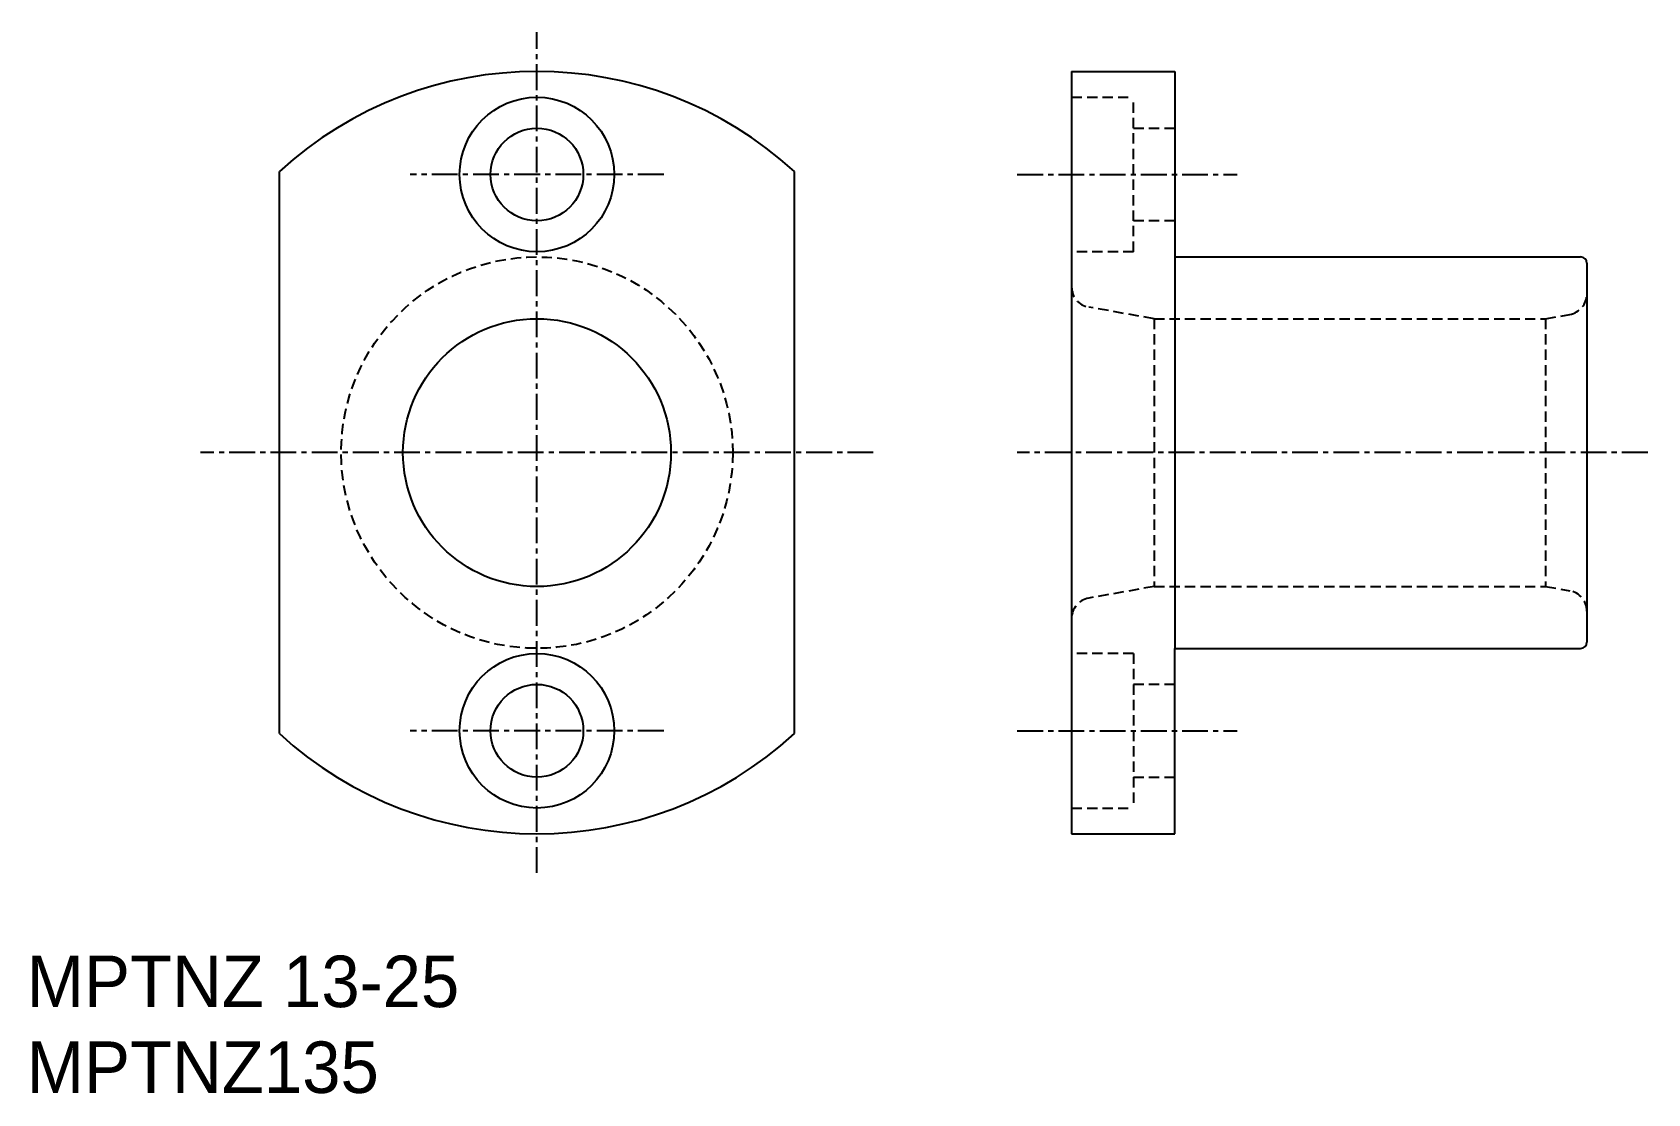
# Model space of a CAD drawing. Extents: x 119.3 to 197.7, y 72.5 to 124.1.
import ezdxf

# ---------------------------------------------------------------- set-up
doc = ezdxf.new("R2010")
doc.units = 0
doc.linetypes.add('CENTER', pattern=[2, 1.25, -0.25, 0.25, -0.25])
doc.linetypes.add('DASHED', pattern=[0.75, 0.5, -0.25])
doc.layers.get('0').update_dxf_attribs({"linetype": 'CONTINUOUS'})
doc.layers.add('CENTER', color=1, linetype='CENTER')

msp = doc.modelspace()

# ---------------------------------------------------------------- linework, layer by layer
at = {"color": 7, "linetype": 'CONTINUOUS'}
for p, q in [((169.7, 122.15), (169.7, 85.15)), ((169.7, 122.15), (174.7, 122.15)), ((174.7, 122.15), (174.7, 113.15)), ((131.252, 90.012), (131.252, 117.288)), ((156.252, 90.012), (156.252, 117.288)), ((174.7, 113.15), (194.4, 113.15)), ((174.7, 113.15), (174.7, 94.15)), ((194.7, 112.85), (194.7, 94.45)), ((174.7, 94.15), (194.4, 94.15)), ((174.7, 85.15), (174.7, 94.15)), ((169.7, 85.15), (174.7, 85.15))]:
    msp.add_line(p, q, dxfattribs=at)
at = {"color": 3, "linetype": 'DASHED'}
for p, q in [((169.7, 120.9), (172.7, 120.9)), ((172.7, 113.4), (172.7, 120.9)), ((172.7, 119.4), (174.7, 119.4)), ((174.7, 114.9), (172.7, 114.9)), ((172.7, 113.4), (169.7, 113.4)), ((173.7, 110.15), (170.527, 110.709)), ((173.7, 110.15), (192.7, 110.15)), ((173.7, 110.15), (173.7, 97.15)), ((192.7, 110.15), (193.874, 110.357)), ((192.7, 110.15), (192.7, 97.15)), ((173.7, 97.15), (170.527, 96.59)), ((173.7, 97.15), (192.7, 97.15)), ((192.7, 97.15), (193.874, 96.943)), ((172.7, 93.9), (169.7, 93.9)), ((172.7, 93.9), (172.7, 86.4)), ((174.7, 92.4), (172.7, 92.4)), ((172.7, 87.9), (174.7, 87.9)), ((169.7, 86.4), (172.7, 86.4))]:
    msp.add_line(p, q, dxfattribs=at)
at = {"color": 7, "linetype": 'CONTINUOUS'}
for centre, radius in [((143.752, 117.15), 3.75), ((143.752, 117.15), 2.25), ((143.752, 103.65), 6.5), ((143.752, 90.15), 3.75), ((143.752, 90.15), 2.25)]:
    msp.add_circle(centre, radius, dxfattribs=at)
at = {"color": 3, "linetype": 'DASHED'}
msp.add_circle((143.752, 103.65), 9.5, dxfattribs=at)
at = {"color": 7, "linetype": 'CONTINUOUS'}
for centre, radius, start, end in [((143.752, 103.65), 18.5, 47.49336, 132.50664), ((194.4, 112.85), 0.3, 360, 90), ((194.4, 94.45), 0.3, 270, 360), ((143.752, 103.65), 18.5, 227.49336, 312.50664)]:
    msp.add_arc(centre, radius, start, end, dxfattribs=at)
at = {"color": 3, "linetype": 'DASHED'}
for centre, start, end in [((170.7, 111.694), 180, 260), ((193.7, 111.342), 280, 0), ((170.7, 95.605), 100, 180), ((193.7, 95.958), 0, 80)]:
    msp.add_arc(centre, 1, start, end, dxfattribs=at)
at = {"layer": 'CENTER', "color": 1, "linetype": 'CENTER'}
for p, q in [((143.752, 83.248), (143.752, 124.051)), ((143.752, 83.248), (143.752, 124.051)), ((149.904, 117.15), (137.6, 117.15)), ((167.064, 117.15), (177.725, 117.15)), ((160.074, 103.65), (127.431, 103.65)), ((197.654, 103.65), (167.064, 103.65)), ((149.904, 90.15), (137.6, 90.15)), ((167.064, 90.15), (177.725, 90.15))]:
    msp.add_line(p, q, dxfattribs=at)

# ---------------------------------------------------------------- texts
at = {"color": 7, "linetype": 'CONTINUOUS'}
for s, p in [('MPTNZ 13-25', (118.989, 76.735)), ('MPTNZ135', (118.989, 72.569))]:
    msp.add_text(s, height=2.5, dxfattribs=at).set_placement(p)

doc.saveas('drawing.dxf')
